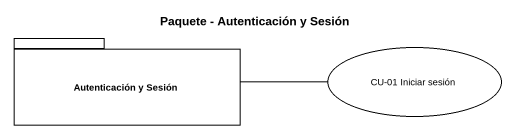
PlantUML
@startuml
title Paquete - Autenticación y Sesión
package "Autenticación y Sesión" as Autenticación_y_Sesión {
}
usecase "CU-01 Iniciar sesión" as CU_01_Iniciar_sesión
Autenticación_y_Sesión -right- CU_01_Iniciar_sesión
@enduml
